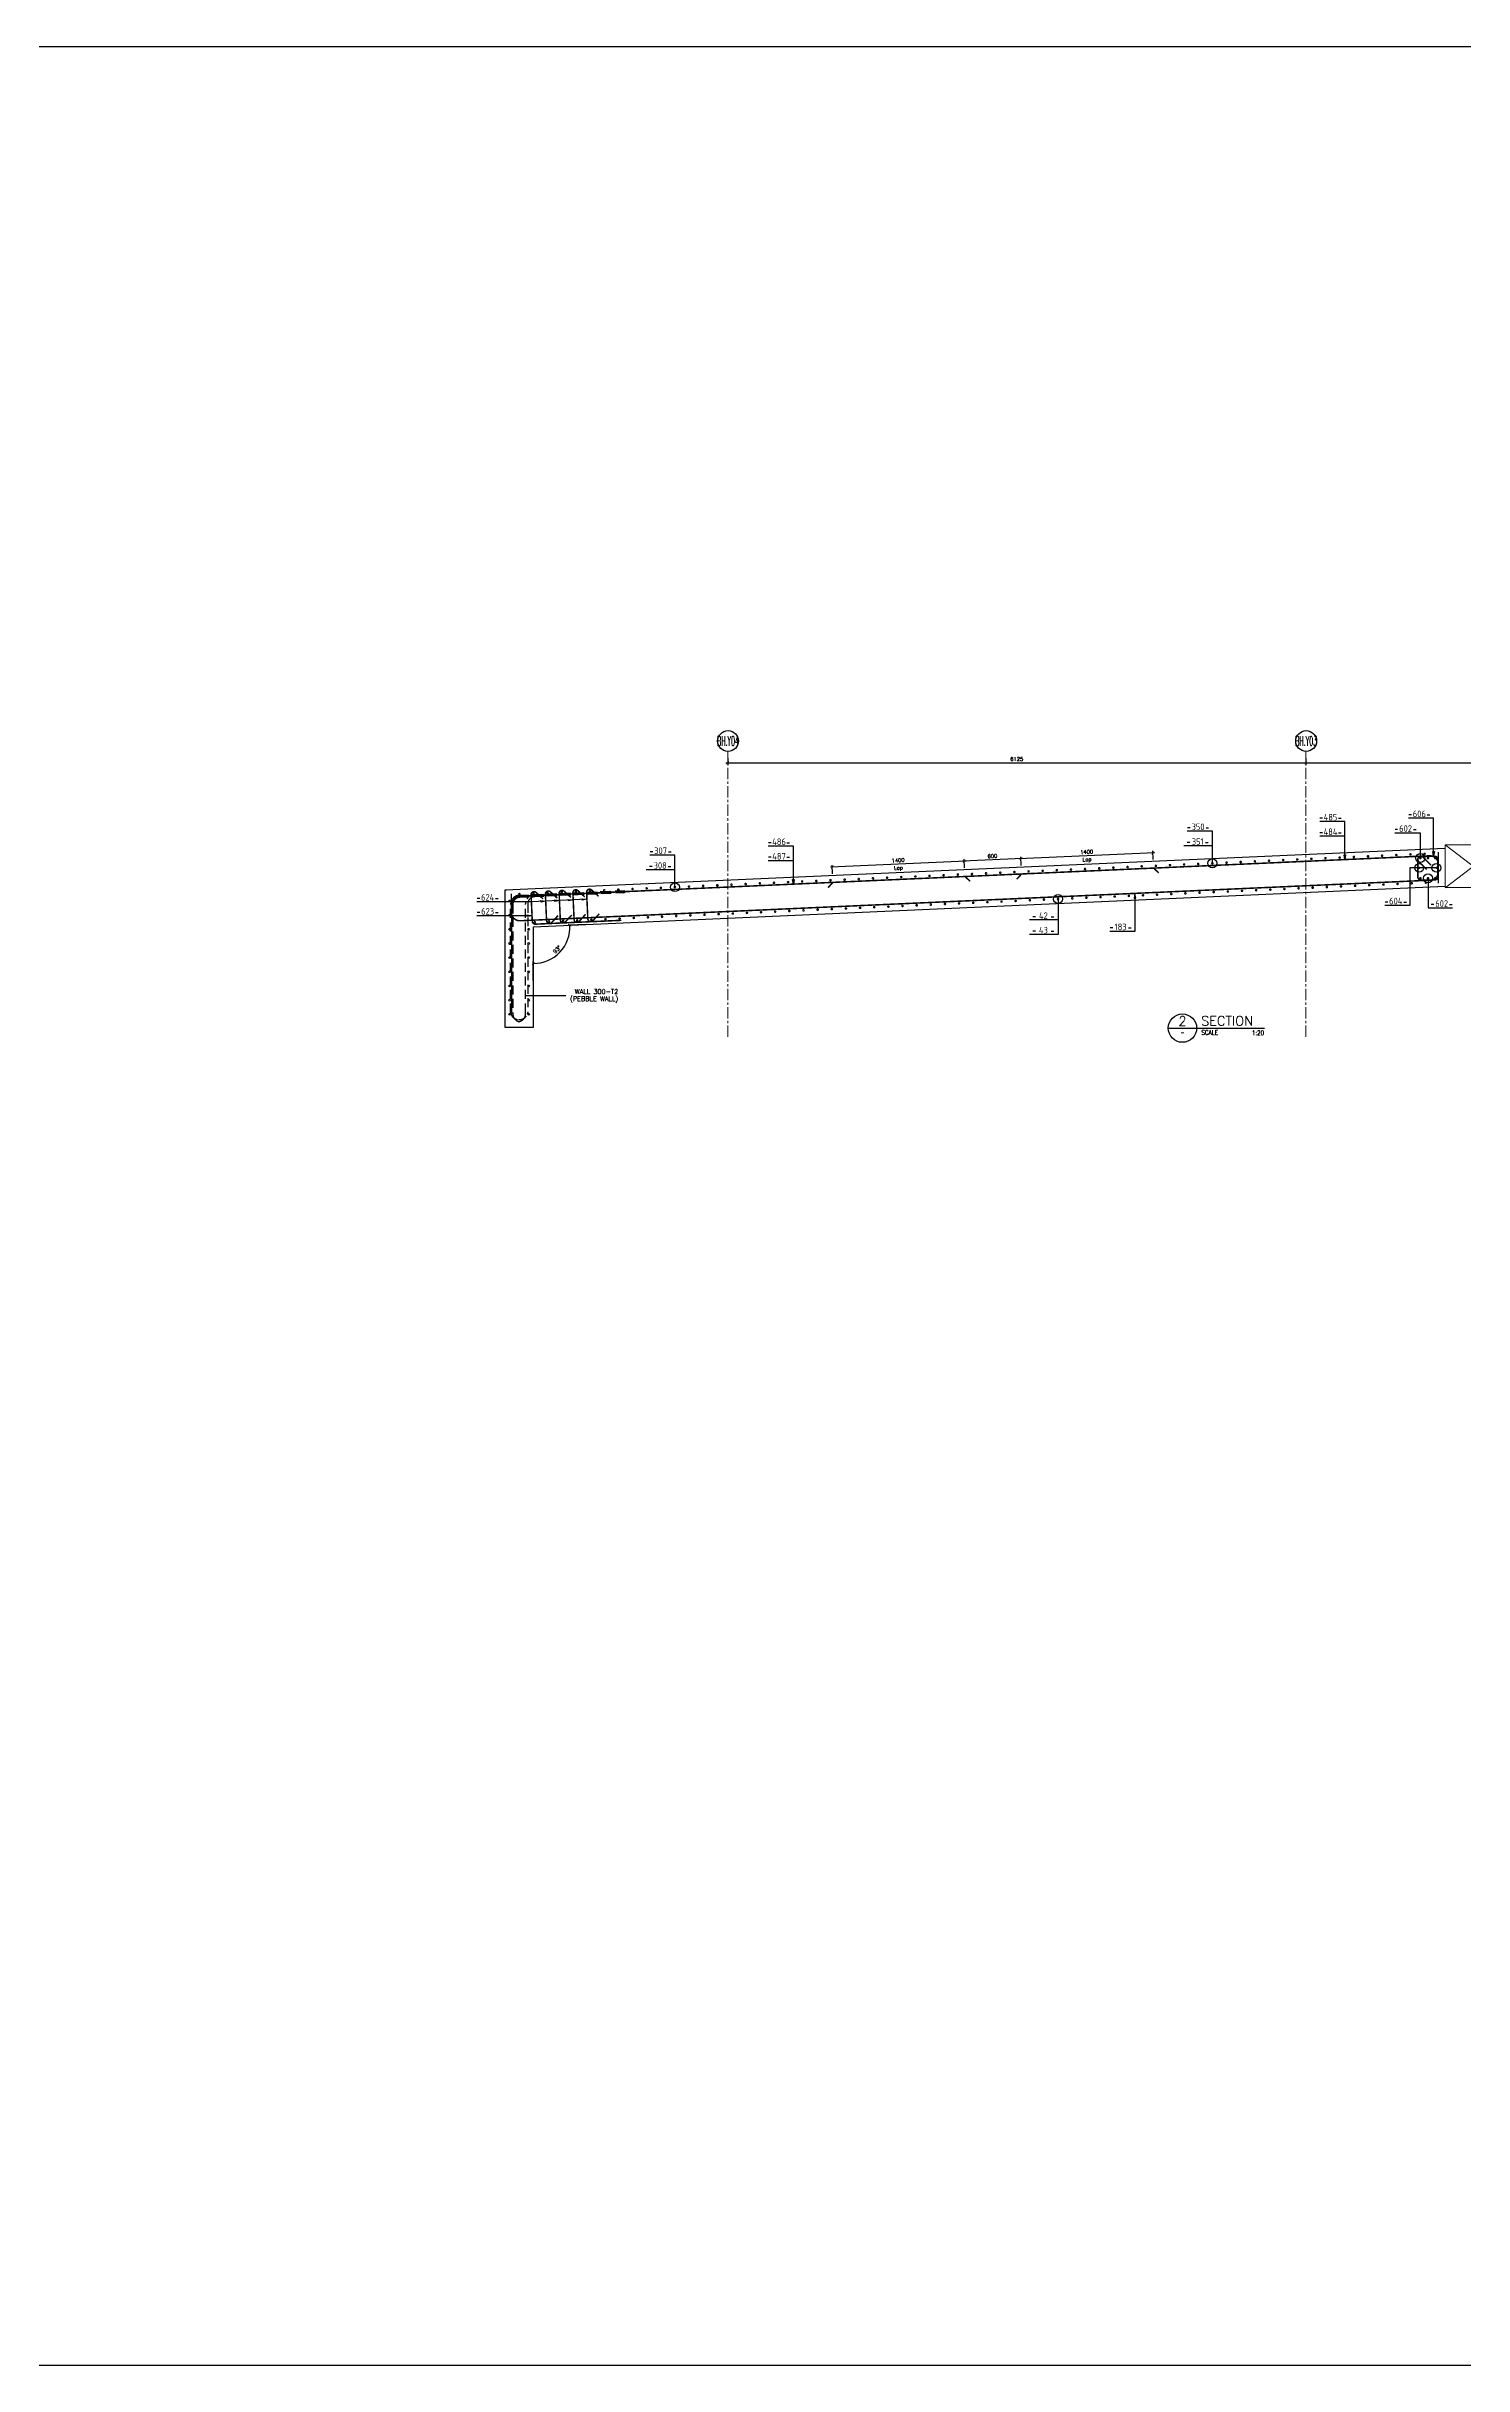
# Model space of a CAD drawing. Extents: x 660761725 to 1323371458, y 2734871439 to 5470067957.
# Drawn here: x 661336405 to 661351420, y 2734871439 to 2734896001 of the extents above; entities that cross this region are included whole.
import ezdxf
from ezdxf.enums import TextEntityAlignment as Align

# ---------------------------------------------------------------- set-up
doc = ezdxf.new("R2010")
doc.units = 0
doc.linetypes.add('AXES', pattern=[1.95, 1.2, -0.25, 0.25, -0.25])
doc.linetypes.add('Hidden', pattern=[714.375, 476.25, -238.125])
for name, color, linetype in [('_MECh-DIM', 7, 'Continuous'), ('S-ASSOCIATETEXT', 7, 'Continuous'), ('S-AXIS', 20, 'AXES'), ('S-RBAR-T10', 11, 'Continuous'), ('S-RBAR-T12', 151, 'Continuous'), ('S-RBAR-T20', 10, 'Continuous'), ('S-RDIMO', 8, 'Continuous'), ('S-TXT', 3, 'Continuous'), ('S-TXT-B', 7, 'Continuous')]:
    doc.layers.add(name, color=color, linetype=linetype)
doc.layers.add('A-DETL', color=5, linetype='Continuous', lineweight=9, true_color=0x0000ff)
for name, color, linetype, lineweight in [('A-GENM', 7, 'Continuous', 9), ('A-ROOF', 7, 'Continuous', 15), ('A-WALL', 7, 'Continuous', 15), ('S-ARROW', 8, 'Continuous', 13), ('S-GRID', 7, 'Continuous', 9)]:
    doc.layers.add(name, color=color, linetype=linetype, lineweight=lineweight)
doc.styles.add('ARMACAD', font='isocp.shx')
doc.styles.add('ROMANS', font='romans.shx')
doc.styles.add('ROMANT', font='romant')
doc.dimstyles.new('S-DIMI-20', dxfattribs={"dimscale": 20, "dimtxt": 2, "dimasz": 1.5, "dimexe": 1, "dimexo": 1, "dimgap": 1, "dimtad": 1, "dimdec": 0, "dimzin": 12, "dimdsep": 46, "dimtxsty": 'ROMANS', "dimblk": 'ARCHTICK', "dimcen": 0.09, "dimdle": 1, "dimclrd": 8, "dimclre": 8, "dimclrt": 4, "dimadec": 0, "dimazin": 3, "dimtfac": 1, "dimtdec": 0, "dimtix": 1, "dimtmove": 1, "dimatfit": 3, "dimtolj": 1, "dimtzin": 0, "dimarcsym": 0})

# ---------------------------------------------------------------- blocks, each defined once
blk = doc.blocks.new('_ARCHTICK')
at = {"color": 0, "linetype": 'ByBlock', "const_width": 0.15}
blk.add_lwpolyline([(-0.5, -0.5), (0.5, 0.5)], dxfattribs=at)
blk = doc.blocks.new('*D1121')
at = {"layer": '_MECh-DIM', "color": 8, "lineweight": -2, "transparency": 16777216}
for p, q in [((661813769.229437, 2734765055.01807), (661819934.229437, 2734765055.01807)), ((661813789.229437, 2734765105.728748), (661813789.229437, 2734765035.01807)), ((661819914.229437, 2734765105.728748), (661819914.229437, 2734765035.01807))]:
    blk.add_line(p, q, dxfattribs=at)
at = {"layer": '_MECh-DIM', "color": 8, "lineweight": -2, "transparency": 16777216, "xscale": 30, "yscale": 30, "zscale": 30, "rotation": 180}
blk.add_blockref('_ARCHTICK', (661813789.229437, 2734765055.01807), dxfattribs=at)
at = {"layer": '_MECh-DIM', "color": 8, "lineweight": -2, "transparency": 16777216, "xscale": 30, "yscale": 30, "zscale": 30}
blk.add_blockref('_ARCHTICK', (661819914.229437, 2734765055.01807), dxfattribs=at)
at = {"layer": '_MECh-DIM', "color": 4, "transparency": 16777216, "insert": (661816851.729437, 2734765095.01807), "char_height": 40, "width": 19.95440968, "attachment_point": 5, "style": 'ROMANS'}
blk.add_mtext('\\A1;6125', dxfattribs=at)
blk = doc.blocks.new('*D1122')
at = {"layer": '_MECh-DIM', "color": 8, "lineweight": -2, "transparency": 16777216}
for p, q in [((661819894.229437, 2734765055.01807), (661826584.229437, 2734765055.01807)), ((661819914.229437, 2734765105.728748), (661819914.229437, 2734765035.01807)), ((661826564.229437, 2734765105.728748), (661826564.229437, 2734765035.01807))]:
    blk.add_line(p, q, dxfattribs=at)
at = {"layer": '_MECh-DIM', "color": 8, "lineweight": -2, "transparency": 16777216, "xscale": 30, "yscale": 30, "zscale": 30, "rotation": 180}
blk.add_blockref('_ARCHTICK', (661819914.229437, 2734765055.01807), dxfattribs=at)
at = {"layer": '_MECh-DIM', "color": 8, "lineweight": -2, "transparency": 16777216, "xscale": 30, "yscale": 30, "zscale": 30}
blk.add_blockref('_ARCHTICK', (661826564.229437, 2734765055.01807), dxfattribs=at)
at = {"layer": '_MECh-DIM', "color": 4, "transparency": 16777216, "insert": (661823239.229437, 2734765095.01807), "char_height": 40, "width": 19.95440968, "attachment_point": 5, "style": 'ROMANS'}
blk.add_mtext('\\A1;6650', dxfattribs=at)
blk = doc.blocks.new('*D1125')
at = {"layer": '_MECh-DIM', "color": 8, "lineweight": -2, "transparency": 16777216}
for p, q in [((661812297, 2734763344), (661812098, 2734763335)), ((661811730, 2734762751), (661811730, 2734762951))]:
    blk.add_line(p, q, dxfattribs=at)
blk.add_arc((661811730, 2734763318), 388, 270, 2.5485, dxfattribs=at)
at = {"layer": '_MECh-DIM', "color": 8, "lineweight": -2, "transparency": 16777216, "xscale": 30, "yscale": 30, "zscale": 30}
for p, rotation in [((661812117, 2734763336), 92.5485021352839), ((661811730, 2734762931), 179.9999999914149)]:
    blk.add_blockref('_ARCHTICK', p, dxfattribs=dict(at, rotation=rotation))
at = {"layer": '_MECh-DIM', "color": 4, "transparency": 16777216, "insert": (661811981, 2734763078), "char_height": 40, "width": 13.43, "attachment_point": 5, "rotation": 46.2743, "style": 'ROMANS'}
blk.add_mtext('\\A1;93°', dxfattribs=at)
blk = doc.blocks.new('*U1142')
at = {"layer": 'S-AXIS', "color": 3, "linetype": 'Continuous'}
blk.add_circle((0, 5.5), 5.5, dxfattribs=at)
at = {"layer": 'S-AXIS', "color": 3, "linetype": 'Continuous', "ltscale": 0.5, "style": 'ROMANT', "width": 0.4, "flags": 8}
blk.add_attdef('A', text='', height=5, dxfattribs=at).set_placement((0, 5.5), align=Align.MIDDLE_CENTER)
blk = doc.blocks.new('SECTION TITLE2')
at = {"layer": 'S-TXT', "color": 2}
blk.add_line((-7.5, 0), (7.5, 0), dxfattribs=at)
at = {"layer": 'S-TXT'}
blk.add_circle((0, 0), 7.5, dxfattribs=at)
at = {"layer": 'S-TXT-B', "color": 3}
blk.add_line((7.5, 0), (43.5, 0), dxfattribs=at)
at = {"layer": 'S-TXT', "style": 'ROMANS', "width": 0.75}
blk.add_text('SCALE', height=2.5, dxfattribs=at).set_placement((10, -3.5))
at = {"layer": 'S-TXT', "color": 7, "style": 'ROMANT', "flags": 8}
blk.add_attdef('01', text='', height=5, dxfattribs=at).set_placement((0, 3.8), align=Align.MIDDLE)
blk.add_attdef('SECTION', text='', height=5, dxfattribs=at).set_placement((9.9, -0.2), align=Align.BOTTOM_LEFT)
at = {"layer": 'S-TXT', "style": 'ROMANS', "width": 0.7, "flags": 8}
blk.add_attdef('-', text='', height=2.25, dxfattribs=at).set_placement((0, -2.3), align=Align.MIDDLE)
at = {"layer": 'S-TXT', "style": 'ROMANS', "width": 0.75, "flags": 8}
blk.add_attdef('1:250', text='', height=2.5, dxfattribs=at).set_placement((43.3, -4.5), align=Align.BOTTOM_RIGHT)
blk = doc.blocks.new('*D1051')
at = {"layer": '_MECh-DIM', "color": 8, "lineweight": -2, "transparency": 16777216}
for p, q in [((661348147, 2734887462), (661346709, 2734887398)), ((661346732, 2734887327), (661346728, 2734887419)), ((661348131, 2734887389), (661348126, 2734887481))]:
    blk.add_line(p, q, dxfattribs=at)
at = {"layer": '_MECh-DIM', "color": 8, "lineweight": -2, "transparency": 16777216, "xscale": 30, "yscale": 30, "zscale": 30}
for p, rotation in [((661346729, 2734887399), 182.5484824580819), ((661348127, 2734887461), 2.548482458081871)]:
    blk.add_blockref('_ARCHTICK', p, dxfattribs=dict(at, rotation=rotation))
at = {"layer": '_MECh-DIM', "color": 4, "transparency": 16777216, "char_height": 40, "attachment_point": 5, "rotation": 2.5485, "style": 'ROMANS'}
for s, insert in [('\\A1;1400', (661347426, 2734887470)), ('\\A1;Lap', (661347430, 2734887384))]:
    blk.add_mtext(s, dxfattribs=dict(at, insert=insert))
blk = doc.blocks.new('*D1052')
at = {"layer": '_MECh-DIM', "color": 8, "lineweight": -2, "transparency": 16777216}
for p, q in [((661346149, 2734887373), (661344711, 2734887309)), ((661344734, 2734887238), (661344730, 2734887330)), ((661346132, 2734887301), (661346128, 2734887392))]:
    blk.add_line(p, q, dxfattribs=at)
at = {"layer": '_MECh-DIM', "color": 8, "lineweight": -2, "transparency": 16777216, "xscale": 30, "yscale": 30, "zscale": 30}
for p, rotation in [((661346129, 2734887372), 2.548482458081871), ((661344731, 2734887310), 182.5484824580819)]:
    blk.add_blockref('_ARCHTICK', p, dxfattribs=dict(at, rotation=rotation))
at = {"layer": '_MECh-DIM', "color": 4, "transparency": 16777216, "char_height": 40, "attachment_point": 5, "rotation": 2.5485, "style": 'ROMANS'}
for s, insert in [('\\A1;1400', (661345428, 2734887381)), ('\\A1;Lap', (661345432, 2734887295))]:
    blk.add_mtext(s, dxfattribs=dict(at, insert=insert))
blk = doc.blocks.new('*D1053')
at = {"layer": '_MECh-DIM', "color": 8, "lineweight": -2, "transparency": 16777216}
for p, q in [((661346749, 2734887400), (661346109, 2734887371)), ((661346132, 2734887301), (661346128, 2734887392)), ((661346732, 2734887327), (661346728, 2734887419))]:
    blk.add_line(p, q, dxfattribs=at)
at = {"layer": '_MECh-DIM', "color": 8, "lineweight": -2, "transparency": 16777216, "xscale": 30, "yscale": 30, "zscale": 30}
for p, rotation in [((661346129, 2734887372), 182.5484824580819), ((661346729, 2734887399), 2.548482458081871)]:
    blk.add_blockref('_ARCHTICK', p, dxfattribs=dict(at, rotation=rotation))
at = {"layer": '_MECh-DIM', "color": 4, "transparency": 16777216, "insert": (661346427, 2734887426), "char_height": 40, "attachment_point": 5, "rotation": 2.5485, "style": 'ROMANS'}
blk.add_mtext('\\A1;600', dxfattribs=at)
blk = doc.blocks.new('cadf_11')
for p, q in [((-4.2, 1.2), (-5.6, 1.2)), ((4.2, 1.2), (5.6, 1.2))]:
    blk.add_line(p, q)
at = {"style": 'ARMACAD'}
for tag, p in [('$COM3', (-6.5, -2.8)), ('$COM4', (19.4, -2.8))]:
    blk.add_attdef(tag, text='', height=3.5, dxfattribs=at).set_placement(p, align=Align.BOTTOM_RIGHT)
blk.add_attdef('$REP', text='', height=3.5, dxfattribs=at).set_placement((0, 0), align=Align.CENTER)
blk = doc.blocks.new('CADF_02')
at = {"color": 0}
blk.add_lwpolyline([(0, 0), (2.5, -0.4), (2.5, 0.4)], close=True, dxfattribs=at)
blk = doc.blocks.new('The true battle is not fought in light… but in the unseen depths.')
at = {"layer": 'A-WALL', "lineweight": 5}
blk.add_hatch(color=8, dxfattribs=at).paths.add_polyline_path([(661811426.6, 2734763705.6), (661811432.7, 2734763705.7), (661811446.2, 2734763707.9), (661811446.2, 2734763707.9), (661811438.7, 2734763707.6), (661811426.8, 2734763705.7)])
at = {"layer": 'A-DETL', "color": 8, "linetype": 'Hidden'}
blk.add_line((661811730.7, 2734763318.5), (661811743.7, 2734763320.7), dxfattribs=at)
at = {"layer": 'A-GENM', "color": 8}
for p, q in [((661821388.8, 2734764185.9), (661821388.8, 2734763735.9)), ((661821988.8, 2734764185.9), (661821388.8, 2734764185.9)), ((661821988.8, 2734763731.1), (661821388.8, 2734764185.9)), ((661821988.8, 2734764185.9), (661821388.8, 2734763731.1)), ((661821388.8, 2734763735.9), (661821988.8, 2734763735.9))]:
    blk.add_line(p, q, dxfattribs=at)
at = {"layer": 'A-ROOF', "color": 8, "lineweight": 25}
for p, q in [((661821388.8, 2734764148.8), (661811432.7, 2734763705.7)), ((661811730.3, 2734763318.4), (661821388.8, 2734763748.3))]:
    blk.add_line(p, q, dxfattribs=at)
at = {"layer": 'A-ROOF', "color": 8}
blk.add_line((661811446.2, 2734763707.9), (661811432.7, 2734763705.7), dxfattribs=at)
at = {"layer": 'A-WALL', "color": 8}
blk.add_line((661811426.6, 2734763705.6), (661811440.1, 2734763707.9), dxfattribs=at)
at = {"layer": 'A-WALL', "color": 8, "lineweight": 25}
for p, q in [((661811432.7, 2734763705.7), (661811426.6, 2734763705.6)), ((661811426.6, 2734763705.6), (661811426.6, 2734762254.7)), ((661811730.3, 2734762254.7), (661811730.3, 2734763318.4)), ((661811426.6, 2734762254.7), (661811730.3, 2734762254.7))]:
    blk.add_line(p, q, dxfattribs=at)
at = {"layer": 'S-GRID', "color": 8, "linetype": 'AXES', "lineweight": 13, "ltscale": 100}
for p, q in [((661813789.2, 2734762152.8), (661813789.2, 2734765176.4)), ((661819914.2, 2734762152.8), (661819914.2, 2734765176.4))]:
    blk.add_line(p, q, dxfattribs=at)
ref = blk.add_blockref('*U1142', (661813792.9, 2734765176.4), dxfattribs=dict(at, xscale=20, yscale=20, zscale=20))
ref.add_attrib('A', 'BH.Y04', dxfattribs={"layer": 'S-AXIS', "color": 3, "linetype": 'Continuous', "ltscale": 0.5, "height": 100, "style": 'ROMANT', "width": 0.4}).set_placement((661813792.9, 2734765286.4), align=Align.MIDDLE_CENTER)
ref = blk.add_blockref('*U1142', (661819917.9, 2734765176.4), dxfattribs=dict(at, xscale=20, yscale=20, zscale=20))
ref.add_attrib('A', 'BH.Y03', dxfattribs={"layer": 'S-AXIS', "color": 3, "linetype": 'Continuous', "ltscale": 0.5, "height": 100, "style": 'ROMANT', "width": 0.4}).set_placement((661819917.9, 2734765286.4), align=Align.MIDDLE_CENTER)
at = {"layer": 'S-TXT'}
ref = blk.add_blockref('SECTION TITLE2', (661818607.5, 2734762245.8), dxfattribs=dict(at, xscale=20, yscale=20, zscale=20))
ref.add_attrib('1:250', '1:20', dxfattribs={"height": 50, "style": 'ROMANS', "width": 0.75}).set_placement((661819473, 2734762155.8), align=Align.BOTTOM_RIGHT)
ref.add_attrib('-', '-', dxfattribs={"height": 45, "style": 'ROMANS', "width": 0.7}).set_placement((661818607.5, 2734762200.5), align=Align.MIDDLE)
ref.add_attrib('SECTION', 'SECTION', dxfattribs={"color": 7, "height": 100, "style": 'ROMANT'}).set_placement((661818805.7, 2734762242.5), align=Align.BOTTOM_LEFT)
ref.add_attrib('01', '2', dxfattribs={"color": 7, "height": 100, "style": 'ROMANT'}).set_placement((661818607.5, 2734762320.8), align=Align.MIDDLE)
at = {"layer": 'S-TXT', "char_height": 50, "attachment_point": 3, "style": 'ROMANS'}
for s, insert in [('(PEBBLE WALL)', (661812629.2, 2734762582)), ('WALL 300-T2', (661812628.5, 2734762657.9))]:
    blk.add_mtext(s, dxfattribs=dict(at, insert=insert))
at = {"layer": '_MECh-DIM', "color": 8}
for base, p1, p2, picture, middle in [((661819914.2, 2734765055), (661813789.2, 2734765125.7), (661819914.2, 2734765125.7), '*D1121', (661816851.7, 2734765095)), ((661826564.2, 2734765055), (661819914.2, 2734765125.7), (661826564.2, 2734765125.7), '*D1122', (661823239.2, 2734765095))]:
    dim = blk.add_linear_dim(base=base, p1=p1, p2=p2, dimstyle='S-DIMI-20', dxfattribs=at)
    dim.commit()
    dim.dimension.update_dxf_attribs({"geometry": picture, "text_midpoint": middle})
dim = blk.add_angular_dim_3p(base=(661812071.5, 2734763134.7), center=(661811730.3, 2734763318.4), p1=(661811730.3, 2734762730.8), p2=(661812317.3, 2734763344.6), dimstyle='S-DIMI-20', dxfattribs=at)
dim.commit()
dim.dimension.update_dxf_attribs({"geometry": '*D1125', "text_midpoint": (661811981.5, 2734763078.2)})
at = {"layer": 'S-ARROW'}
blk.add_leader([(661811648.3, 2734762589.8), (661812074.4, 2734762589.8)], dimstyle='S-DIMI-20', override={"dimgap": 1, "dimtad": 0}, dxfattribs=at)

msp = doc.modelspace()

# ---------------------------------------------------------------- linework, layer by layer
msp.add_lwpolyline([(661306114.56502104, 2734896001), (661439313.56502104, 2734896001), (661439313.56502104, 2734871439), (661306114.56502104, 2734871439)], close=True)
at = {"layer": 'S-RBAR-T10', "const_width": 16}
for points in [[(661341665.665856, 2734886973.92642403), (661341591.8809582, 2734887041.42300797, 0.6681786379), (661341539.98767865, 2734887017.1712718), (661341552.57129741, 2734886734.45117617, 0.4142135624), (661341584.91905415, 2734886704.86025381), (661342497.50395417, 2734886745.47859287)], [(661341817.12845707, 2734886980.65996313), (661341743.34356034, 2734887048.15654802, 0.6681786379), (661341691.45027971, 2734887023.90481186), (661341704.02147722, 2734886741.46379805, 0.6681786379), (661341757.86413443, 2734886721.91827393), (661341825.36071873, 2734886795.70317078)], [(661341962.8117609, 2734886987.14419699), (661341889.02686357, 2734887054.64078093, 0.6681786379), (661341837.13358307, 2734887030.38904619), (661341849.70478022, 2734886747.94803095, 0.6681786379), (661341903.54743719, 2734886728.40250778), (661341971.0440222, 2734886802.18740511)], [(661342108.49506426, 2734886993.62842989), (661342034.71016693, 2734887061.12501383, 0.6681786379), (661341982.81688643, 2734887036.87328005), (661341995.38808358, 2734886754.4322648, 0.6681786379), (661342049.23074162, 2734886734.88674116), (661342116.72732544, 2734886808.67163801)], [(661342254.17836773, 2734887000.11266422), (661342180.39347076, 2734887067.60924911, 0.6681786379), (661342128.50019026, 2734887043.35751295), (661342141.07138729, 2734886760.91649914, 0.6681786379), (661342194.91404438, 2734886741.37097502), (661342262.41062939, 2734886815.15587187)]]:
    msp.add_lwpolyline(points, format="xyb", dxfattribs=at)
at = {"layer": 'S-RBAR-T12', "linetype": 'Continuous', "const_width": 16}
msp.add_lwpolyline([(661351028.56752264, 2734887284.21680021), (661350943.71470892, 2734887369.06961298, -0.6681786379), (661350966.34212589, 2734887423.69703102), (661351114.34212589, 2734887423.69703102, -0.4142135624), (661351146.34212589, 2734887391.69703102), (661351146.34212589, 2734887204.73376322, -0.4142135624), (661351114.34212589, 2734887172.73376322), (661350966.34212589, 2734887172.73376322, -0.4142135624), (661350934.34212589, 2734887204.73376322), (661350934.34212589, 2734887391.69703102, -0.6681786379), (661350988.96954298, 2734887414.32444811), (661351073.8223567, 2734887329.47163391)], format="xyb", dxfattribs=at)
at = {"layer": 'S-RBAR-T12', "const_width": 16}
for points in [[(661350952.59276187, 2734887301.53039789, -1), (661350945.59276187, 2734887301.53039789, -1)], [(661351128.09149003, 2734887301.53039789, 1), (661351135.09149003, 2734887301.53039789, 1)]]:
    msp.add_lwpolyline(points, format="xyb", close=True, dxfattribs=at)
at = {"layer": 'S-RBAR-T20', "const_width": 16}
for points in [[(661341330.95706105, 2734887028.64085579), (661341330.95706105, 2734886830.72893476, 0.4273021992), (661341424.69780076, 2734886741.06770277), (661351065.87434769, 2734887170.18767881, 0.4012449444), (661351151.63360608, 2734887259.84891081), (661351151.63360596, 2734887468.65350485)], [(661341333.82366848, 2734885757.09015608), (661341333.82366776, 2734886912.87678194, -0.40124495), (661341416.71632326, 2734886999.54098082), (661351057.89286447, 2734887428.66095591, -0.4273022073), (661351151.63360608, 2734887338.99972391), (661351151.63360608, 2734887138.18490791)]]:
    msp.add_lwpolyline(points, format="xyb", dxfattribs=at)
for points in [[(661348002.91893208, 2734887315.94825983, -1), (661348014.62246919, 2734887316.99215603, -1)], [(661348152.77057302, 2734887322.61802006, -1), (661348164.47411013, 2734887323.66191578, -1)], [(661348302.62221408, 2734887329.28777981, -1), (661348314.32575119, 2734887330.33167601, -1)], [(661348452.47385502, 2734887335.95754004, -1), (661348464.17739213, 2734887337.00143623, -1)], [(661348602.32549596, 2734887342.62729979, -1), (661348614.02903306, 2734887343.67119598, -1)], [(661348752.17713702, 2734887349.29706001, -1), (661348763.88067412, 2734887350.34095478, -1)], [(661348902.02877796, 2734887355.96681881, -1), (661348913.73231506, 2734887357.01071501, -1)], [(661349051.8804189, 2734887362.63657999, -1), (661349063.583956, 2734887363.68047523, -1)], [(661349201.73205984, 2734887369.30633879, -1), (661349213.43559694, 2734887370.35023499, -1)], [(661349351.5837009, 2734887375.97609901, -1), (661349363.287238, 2734887377.01999521, -1)], [(661349501.43534184, 2734887382.64585876, -1), (661349513.13887894, 2734887383.68975496, -1)], [(661349651.28698277, 2734887389.31561899, -1), (661349662.99051988, 2734887390.35951519, -1)], [(661349801.13862383, 2734887395.98537922, -1), (661349812.84216094, 2734887397.02927399, -1)], [(661349950.99026477, 2734887402.65513802, -1), (661349962.69380188, 2734887403.69903421, -1)], [(661350100.84190571, 2734887409.3248992, -1), (661350112.54544282, 2734887410.36879396, -1)], [(661350250.69354677, 2734887415.99465799, -1), (661350262.39708388, 2734887417.03855419, -1)], [(661350400.54518771, 2734887422.66441822, -1), (661350412.24872482, 2734887423.70831394, -1)], [(661350550.39682865, 2734887429.33417797, -1), (661350562.10036576, 2734887430.37807417, -1)], [(661350700.24846959, 2734887436.0039382, -1), (661350711.9520067, 2734887437.04783392, -1)], [(661350850.10011065, 2734887442.67369795, -1), (661350861.80364776, 2734887443.71759415, -1)], [(661350999.95175159, 2734887449.34345818, -1), (661351011.6552887, 2734887450.38735294, -1)], [(661342608.25985694, 2734887075.836905, -1), (661342619.96339405, 2734887076.88079977, -1)], [(661342758.11149788, 2734887082.5066638, -1), (661342769.81503499, 2734887083.55056, -1)], [(661342907.96313894, 2734887089.17642403, -1), (661342919.66667604, 2734887090.22032022, -1)], [(661343057.81477988, 2734887095.84618378, -1), (661343069.51831698, 2734887096.89007998, -1)], [(661343207.66642082, 2734887102.515944, -1), (661343219.36995792, 2734887103.5598402, -1)], [(661343357.51806188, 2734887109.18570423, -1), (661343369.22159898, 2734887110.229599, -1)], [(661343507.36970282, 2734887115.85546398, -1), (661343519.07323992, 2734887116.89936018, -1)], [(661343657.22134376, 2734887122.52522421, -1), (661343668.92488086, 2734887123.56911898, -1)], [(661343807.07298481, 2734887129.19498301, -1), (661343818.77652192, 2734887130.2388792, -1)], [(661343956.92462575, 2734887135.86474323, -1), (661343968.62816286, 2734887136.90863895, -1)], [(661344106.77626669, 2734887142.53450298, -1), (661344118.4798038, 2734887143.57839918, -1)], [(661344256.62790763, 2734887149.20426321, -1), (661344268.33144474, 2734887150.24815893, -1)], [(661344406.47954869, 2734887155.87402296, -1), (661344418.1830858, 2734887156.91791916, -1)], [(661344556.33118963, 2734887162.54378319, -1), (661344568.03472674, 2734887163.58767796, -1)], [(661344706.18283057, 2734887169.21354294, -1), (661344717.88636768, 2734887170.25743914, -1)], [(661344856.03447163, 2734887175.88330317, -1), (661344867.73800874, 2734887176.92719793, -1)], [(661345005.88611257, 2734887182.55306196, -1), (661345017.58964968, 2734887183.59695816, -1)], [(661345155.73775351, 2734887189.22282314, -1), (661345167.44129062, 2734887190.26671791, -1)], [(661345305.58939457, 2734887195.89258194, -1), (661345317.29293168, 2734887196.93647814, -1)], [(661345455.44103551, 2734887202.56234217, -1), (661345467.14457262, 2734887203.60623789, -1)], [(661345605.29267645, 2734887209.23210192, -1), (661345616.99621356, 2734887210.27599812, -1)], [(661345755.14431739, 2734887215.90186214, -1), (661345766.8478545, 2734887216.94575787, -1)], [(661345904.99595845, 2734887222.57162189, -1), (661345916.69949555, 2734887223.61551809, -1)], [(661346054.84759939, 2734887229.24138212, -1), (661346066.55113649, 2734887230.28527689, -1)], [(661346204.69924033, 2734887235.91114187, -1), (661346216.40277743, 2734887236.95503807, -1)], [(661346354.55088139, 2734887242.5809021, -1), (661346366.25441849, 2734887243.62479687, -1)], [(661346504.40252233, 2734887249.2506609, -1), (661346516.10605943, 2734887250.29455709, -1)], [(661346654.25416327, 2734887255.92042112, -1), (661346665.95770037, 2734887256.96431684, -1)], [(661346804.10580432, 2734887262.59018087, -1), (661346815.80934143, 2734887263.63407707, -1)], [(661346953.95744526, 2734887269.2599411, -1), (661346965.66098237, 2734887270.30383682, -1)], [(661347103.8090862, 2734887275.92970085, -1), (661347115.51262331, 2734887276.97359705, -1)], [(661347253.66072714, 2734887282.59946108, -1), (661347265.36426425, 2734887283.64335585, -1)], [(661347403.5123682, 2734887289.26922083, -1), (661347415.21590531, 2734887290.31311703, -1)], [(661347553.36400914, 2734887295.93898106, -1), (661347565.06754625, 2734887296.98287582, -1)], [(661347703.21565008, 2734887302.60873985, -1), (661347714.91918719, 2734887303.65263605, -1)], [(661347853.06729114, 2734887309.27850103, -1), (661347864.77082825, 2734887310.3223958, -1)], [(661349365.14777982, 2734887071.22772121, 1), (661349376.89777982, 2734887071.22772121, 1)], [(661349514.99942076, 2734887077.89748096, 1), (661349526.74942076, 2734887077.89748096, 1)], [(661349664.8510617, 2734887084.56724119, 1), (661349676.6010617, 2734887084.56724119, 1)], [(661349814.70270276, 2734887091.23700094, 1), (661349826.45270276, 2734887091.23700094, 1)], [(661349964.5543437, 2734887097.90676117, 1), (661349976.3043437, 2734887097.90676117, 1)], [(661350114.40598464, 2734887104.57652092, 1), (661350126.15598464, 2734887104.57652092, 1)], [(661350264.2576257, 2734887111.24628115, 1), (661350276.0076257, 2734887111.24628115, 1)], [(661350414.10926664, 2734887117.91603994, 1), (661350425.85926664, 2734887117.91603994, 1)], [(661350563.96090758, 2734887124.58580017, 1), (661350575.71090758, 2734887124.58580017, 1)], [(661350713.81254852, 2734887131.25555992, 1), (661350725.56254852, 2734887131.25555992, 1)], [(661350863.66418958, 2734887137.92532015, 1), (661350875.41418958, 2734887137.92532015, 1)], [(661351013.51583052, 2734887144.5950799, 1), (661351025.26583052, 2734887144.5950799, 1)], [(661341409.44672918, 2734887022.47882605, -1), (661341421.15026629, 2734887023.52272081, -1)], [(661341559.29837012, 2734887029.14858484, -1), (661341571.00190723, 2734887030.19248104, -1)], [(661341709.15001106, 2734887035.81834507, -1), (661341720.85354817, 2734887036.86224079, -1)], [(661341859.00165212, 2734887042.48810482, -1), (661341870.70518923, 2734887043.53200102, -1)], [(661342008.85329306, 2734887049.15786505, -1), (661342020.55683017, 2734887050.20176077, -1)], [(661342158.704934, 2734887055.8276248, -1), (661342170.40847111, 2734887056.871521, -1)], [(661342308.55657506, 2734887062.49738503, -1), (661342320.26011217, 2734887063.54127979, -1)], [(661342458.408216, 2734887069.16714478, -1), (661342470.11175311, 2734887070.21104002, -1)], [(661343820.63706374, 2734886824.44660616, 1), (661343832.38706374, 2734886824.44660616, 1)], [(661343970.48870468, 2734886831.11636496, 1), (661343982.23870468, 2734886831.11636496, 1)], [(661344120.34034562, 2734886837.78612614, 1), (661344132.09034562, 2734886837.78612614, 1)], [(661344270.19198656, 2734886844.45588493, 1), (661344281.94198656, 2734886844.45588493, 1)], [(661344420.04362762, 2734886851.12564516, 1), (661344431.79362762, 2734886851.12564516, 1)], [(661344569.89526856, 2734886857.79540491, 1), (661344581.64526856, 2734886857.79540491, 1)], [(661344719.7469095, 2734886864.46516514, 1), (661344731.4969095, 2734886864.46516514, 1)], [(661344869.59855056, 2734886871.13492489, 1), (661344881.34855056, 2734886871.13492489, 1)], [(661345019.4501915, 2734886877.80468512, 1), (661345031.2001915, 2734886877.80468512, 1)], [(661345169.30183244, 2734886884.47444487, 1), (661345181.05183244, 2734886884.47444487, 1)], [(661345319.1534735, 2734886891.14420509, 1), (661345330.9034735, 2734886891.14420509, 1)], [(661345469.00511444, 2734886897.81396389, 1), (661345480.75511444, 2734886897.81396389, 1)], [(661345618.85675538, 2734886904.48372412, 1), (661345630.60675538, 2734886904.48372412, 1)], [(661345768.70839632, 2734886911.15348387, 1), (661345780.45839632, 2734886911.15348387, 1)], [(661345918.56003737, 2734886917.82324409, 1), (661345930.31003737, 2734886917.82324409, 1)], [(661346068.41167831, 2734886924.49300385, 1), (661346080.16167831, 2734886924.49300385, 1)], [(661346218.26331925, 2734886931.16276407, 1), (661346230.01331925, 2734886931.16276407, 1)], [(661346368.11496031, 2734886937.83252382, 1), (661346379.86496031, 2734886937.83252382, 1)], [(661346517.96660125, 2734886944.50228405, 1), (661346529.71660125, 2734886944.50228405, 1)], [(661346667.81824219, 2734886951.17204285, 1), (661346679.56824219, 2734886951.17204285, 1)], [(661346817.66988325, 2734886957.84180403, 1), (661346829.41988325, 2734886957.84180403, 1)], [(661346967.52152419, 2734886964.51156282, 1), (661346979.27152419, 2734886964.51156282, 1)], [(661347117.37316513, 2734886971.18132305, 1), (661347129.12316513, 2734886971.18132305, 1)], [(661347267.22480607, 2734886977.8510828, 1), (661347278.97480607, 2734886977.8510828, 1)], [(661347417.07644713, 2734886984.52084303, 1), (661347428.82644713, 2734886984.52084303, 1)], [(661347566.92808807, 2734886991.19060278, 1), (661347578.67808807, 2734886991.19060278, 1)], [(661347716.77972901, 2734886997.86036301, 1), (661347728.52972901, 2734886997.86036301, 1)], [(661347866.63137007, 2734887004.53012323, 1), (661347878.38137007, 2734887004.53012323, 1)], [(661348016.48301101, 2734887011.19988298, 1), (661348028.23301101, 2734887011.19988298, 1)], [(661348166.33465195, 2734887017.86964178, 1), (661348178.08465195, 2734887017.86964178, 1)], [(661348316.18629301, 2734887024.53940201, 1), (661348327.93629301, 2734887024.53940201, 1)], [(661348466.03793395, 2734887031.20916224, 1), (661348477.78793395, 2734887031.20916224, 1)], [(661348615.88957489, 2734887037.87892199, 1), (661348627.63957489, 2734887037.87892199, 1)], [(661348765.74121594, 2734887044.54868221, 1), (661348777.49121594, 2734887044.54868221, 1)], [(661348915.59285688, 2734887051.21844101, 1), (661348927.34285688, 2734887051.21844101, 1)], [(661349065.44449782, 2734887057.88820219, 1), (661349077.19449782, 2734887057.88820219, 1)], [(661349215.29613876, 2734887064.55796099, 1), (661349227.04613876, 2734887064.55796099, 1)], [(661341572.86244905, 2734886724.400208, 1), (661341584.61244905, 2734886724.400208, 1)], [(661341722.71408999, 2734886731.06996679, 1), (661341734.46408999, 2734886731.06996679, 1)], [(661341872.56573105, 2734886737.73972702, 1), (661341884.31573105, 2734886737.73972702, 1)], [(661342022.41737199, 2734886744.40948677, 1), (661342034.16737199, 2734886744.40948677, 1)], [(661342172.26901293, 2734886751.079247, 1), (661342184.01901293, 2734886751.079247, 1)], [(661342322.12065399, 2734886757.74900723, 1), (661342333.87065399, 2734886757.74900723, 1)], [(661342471.97229493, 2734886764.41876698, 1), (661342483.72229493, 2734886764.41876698, 1)], [(661342621.82393587, 2734886771.0885272, 1), (661342633.57393587, 2734886771.0885272, 1)], [(661342771.67557681, 2734886777.758286, 1), (661342783.42557681, 2734886777.758286, 1)], [(661342921.52721786, 2734886784.42804623, 1), (661342933.27721786, 2734886784.42804623, 1)], [(661343071.3788588, 2734886791.09780598, 1), (661343083.1288588, 2734886791.09780598, 1)], [(661343221.23049974, 2734886797.7675662, 1), (661343232.98049974, 2734886797.7675662, 1)], [(661343371.0821408, 2734886804.43732595, 1), (661343382.8321408, 2734886804.43732595, 1)], [(661343520.93378174, 2734886811.10708618, 1), (661343532.68378174, 2734886811.10708618, 1)], [(661343670.78542268, 2734886817.77684593, 1), (661343682.53542268, 2734886817.77684593, 1)]]:
    msp.add_lwpolyline(points, format="xyb", close=True, dxfattribs=at)
at = {"layer": 'S-RBAR-T20', "linetype": 'Continuous', "const_width": 16}
for points in [[(661350956.01456118, 2734887405.23994493, 1), (661350967.76456118, 2734887405.23994493, 1)], [(661351036.55189943, 2734887405.2220192, 1), (661351048.30189943, 2734887405.2220192, 1)], [(661351113.16798151, 2734887405.23994493, 1), (661351124.91798151, 2734887405.23994493, 1)], [(661350956.01456118, 2734887191.19084787, -1), (661350967.76456118, 2734887191.19084787, -1)], [(661351036.55189943, 2734887191.20877504, -1), (661351048.30189943, 2734887191.20877504, -1)], [(661351113.16798151, 2734887191.19084787, -1), (661351124.91798151, 2734887191.19084787, -1)]]:
    msp.add_lwpolyline(points, format="xyb", close=True, dxfattribs=at)
at = {"layer": 'S-RBAR-T20', "const_width": 16}
for points in [[(661344737.9021616, 2734887147.6097002), (661344687.14473009, 2734887092.12345695)], [(661346136.51737475, 2734887209.86081696), (661346192.00361764, 2734887159.10338593)], [(661346735.92393756, 2734887236.53987122), (661346685.16650605, 2734887181.05362797)], [(661348134.53935432, 2734887298.79099798), (661348190.02559721, 2734887248.033566)]]:
    msp.add_lwpolyline(points, dxfattribs=at)
at = {"layer": 'S-RDIMO'}
for p, q in [((661351102, 2734887825.842556), (661350835.60120618, 2734887825.842556)), ((661351102, 2734887423.69703102), (661351102, 2734887825.842556)), ((661348758.02890563, 2734887688.59111023), (661348491.63011181, 2734887688.59111023)), ((661348758.02890563, 2734887349.81900692), (661348758.02890563, 2734887688.59111023)), ((661350161.19833231, 2734887790.89542484), (661349894.79953849, 2734887790.89542484)), ((661350161.19833231, 2734887636.89542484), (661349894.79953849, 2734887636.89542484)), ((661350161.19833231, 2734887388.74989986), (661350161.19833231, 2734887790.89542484)), ((661343063.66654849, 2734887435.14023399), (661342797.26775467, 2734887435.14023399)), ((661343063.66654849, 2734887096.36813211), (661343063.66654849, 2734887435.14023399)), ((661344318.47072053, 2734887530.8409481), (661344052.07192671, 2734887530.8409481)), ((661344318.47072053, 2734887376.8409481), (661344052.07192671, 2734887376.8409481)), ((661344318.47072053, 2734887128.69542313), (661344318.47072053, 2734887530.8409481)), ((661348758.02890563, 2734887534.59111023), (661348454.10781348, 2734887534.59111023)), ((661348758.02890563, 2734887534.59111023), (661348454.10781348, 2734887534.59111023)), ((661343063.66654849, 2734887281.14023399), (661342759.74545634, 2734887281.14023399)), ((661343063.66654849, 2734887281.14023399), (661342759.74545634, 2734887281.14023399)), ((661347123.24816513, 2734886971.18132305), (661347123.24816513, 2734886596.20950508)), ((661347937.22546661, 2734887030.93437004), (661347937.22546661, 2734886628.78884506)), ((661347123.24816513, 2734886750.20950508), (661346819.32707298, 2734886750.20950508)), ((661347123.24816513, 2734886750.20950508), (661346819.32707298, 2734886750.20950508)), ((661347123.24816513, 2734886596.20950508), (661346819.32707298, 2734886596.20950508)), ((661347123.24816513, 2734886596.20950508), (661346819.32707298, 2734886596.20950508)), ((661347937.22546661, 2734886628.78884506), (661347670.82667279, 2734886628.78884506))]:
    msp.add_line(p, q, dxfattribs=at)
for points in [[(661350961.88956118, 2734887405.23994493), (661350961.88956118, 2734887670), (661350690, 2734887670)], [(661351131.59149003, 2734887301.53039789), (661350849, 2734887301.53039789), (661350849, 2734886903), (661350586, 2734886903)], [(661351042.42689943, 2734887191.20877504), (661351042.42689943, 2734886876), (661351302, 2734886876)], [(661342131.85760427, 2734886967.92544413), (661341543.34544468, 2734886941.73129416), (661340965, 2734886941.73129416)], [(661341549.92692041, 2734886793.86322021), (661340965, 2734886793.86322021)]]:
    msp.add_lwpolyline(points, dxfattribs=at)
at = {"layer": 'S-RDIMO', "linetype": 'Hidden', "ltscale": 0.2}
msp.add_lwpolyline([(661342371.78815234, 2734887053.81198502), (661342372.83308184, 2734887030.33522701), (661341417.99178493, 2734886987.836092, 0.4012449439), (661341346.32666647, 2734886912.91027212), (661341346.32666743, 2734885770.17324209, 0.4142135628), (661341421.32666719, 2734885671.67324209), (661341406.32666731, 2734885671.67324209, 0.4142135617), (661341481.32666707, 2734885770.17324305), (661341481.32666659, 2734886919.96496582, -0.4012449436), (661341575.44685543, 2734887018.36754322), (661342530.28815234, 2734887060.86668015), (661342531.33308184, 2734887037.3899231), (661341576.49178493, 2734886994.89078617, 0.4012449436), (661341504.82666659, 2734886919.96496582), (661341504.82666707, 2734885770.17324305, -0.4142135617), (661341406.32666731, 2734885695.17324209), (661341421.32666719, 2734885695.17324209, -0.4142135628), (661341322.82666743, 2734885770.17324209), (661341322.82666647, 2734886912.91027212, -0.4012449439), (661341416.94685543, 2734887011.31284904)], format="xyb", close=True, dxfattribs=at)
at = {"layer": 'S-RDIMO', "color": 3}
for centre in [(661348758.02890563, 2734887349.81900692), (661350949.09276187, 2734887301.53039789), (661350961.88956118, 2734887405.23994493), (661351131.59149003, 2734887301.53039789), (661343063.66654849, 2734887096.36813211), (661351042.42689943, 2734887191.20877504), (661347123.24816513, 2734886971.18132305)]:
    msp.add_circle(centre, 47.17419314, dxfattribs=at)
at = {"layer": 'S-RDIMO'}
for centre in [(661341313.32666719, 2734886950.52937603), (661341313.32666719, 2734886800.52937603), (661341313.32666719, 2734886650.52937603), (661341514.32666695, 2734886650.52937603), (661341313.32666719, 2734886500.52937603), (661341313.32666719, 2734886350.52937603), (661341514.32666695, 2734886500.52937603), (661341514.32666695, 2734886350.52937603), (661341313.32666719, 2734886200.52937603), (661341514.32666695, 2734886200.52937603), (661341313.32666719, 2734886050.52937603), (661341313.32666719, 2734885900.52937603), (661341514.32666695, 2734886050.52937603), (661341514.32666695, 2734885900.52937603), (661341313.32666719, 2734885750.52937603), (661341514.32666695, 2734885750.52937603)]:
    msp.add_circle(centre, 9.5, dxfattribs=at)

# ---------------------------------------------------------------- block references
at = {"layer": 'S-ASSOCIATETEXT'}
ref = msp.add_blockref('cadf_11', (661350009.61000633, 2734887802.85376501), dxfattribs=dict(at, xscale=20, yscale=20, zscale=20))
ref.add_attrib('$REP', '485', dxfattribs={"height": 70, "style": 'ARMACAD', "flags": 2}).set_placement((661350009.61000633, 2734887802.85376501), align=Align.CENTER)
ref = msp.add_blockref('cadf_11', (661350950.41167402, 2734887837.80089521), dxfattribs=dict(at, xscale=20, yscale=20, zscale=20))
ref.add_attrib('$REP', '606', dxfattribs={"height": 70, "style": 'ARMACAD', "flags": 2}).set_placement((661350950.41167402, 2734887837.80089521), align=Align.CENTER)
ref = msp.add_blockref('cadf_11', (661344166.88239455, 2734887542.79928684), dxfattribs=dict(at, xscale=20, yscale=20, zscale=20))
ref.add_attrib('$REP', '486', dxfattribs={"height": 70, "style": 'ARMACAD', "flags": 2}).set_placement((661344166.88239455, 2734887542.79928684), align=Align.CENTER)
ref = msp.add_blockref('cadf_11', (661348602.2891463, 2734887544.40392399), dxfattribs=dict(at, xscale=20, yscale=20, zscale=20))
ref.add_attrib('$REP', '351', dxfattribs={"height": 70, "style": 'ARMACAD', "flags": 2}).set_placement((661348602.2891463, 2734887544.40392399), align=Align.CENTER)
ref = msp.add_blockref('cadf_11', (661348606.44057965, 2734887700.54944897), dxfattribs=dict(at, xscale=20, yscale=20, zscale=20))
ref.add_attrib('$REP', '350', dxfattribs={"height": 70, "style": 'ARMACAD', "flags": 2}).set_placement((661348606.44057965, 2734887700.54944897), align=Align.CENTER)
ref = msp.add_blockref('cadf_11', (661350009.61000633, 2734887648.85376501), dxfattribs=dict(at, xscale=20, yscale=20, zscale=20))
ref.add_attrib('$REP', '484', dxfattribs={"height": 70, "style": 'ARMACAD', "flags": 2}).set_placement((661350009.61000633, 2734887648.85376501), align=Align.CENTER)
ref = msp.add_blockref('cadf_11', (661350804.81046784, 2734887681.95833921), dxfattribs=dict(at, xscale=20, yscale=20, zscale=20))
ref.add_attrib('$REP', '602', dxfattribs={"height": 70, "style": 'ARMACAD', "flags": 2}).set_placement((661350804.81046784, 2734887681.95833921), align=Align.CENTER)
ref = msp.add_blockref('cadf_11', (661342907.92678916, 2734887290.95304918), dxfattribs=dict(at, xscale=20, yscale=20, zscale=20))
ref.add_attrib('$REP', '308', dxfattribs={"height": 70, "style": 'ARMACAD', "flags": 2}).set_placement((661342907.92678916, 2734887290.95304918), align=Align.CENTER)
ref = msp.add_blockref('cadf_11', (661342912.07822251, 2734887447.09857416), dxfattribs=dict(at, xscale=20, yscale=20, zscale=20))
ref.add_attrib('$REP', '307', dxfattribs={"height": 70, "style": 'ARMACAD', "flags": 2}).set_placement((661342912.07822251, 2734887447.09857416), align=Align.CENTER)
ref = msp.add_blockref('cadf_11', (661344166.88239455, 2734887388.79928684), dxfattribs=dict(at, xscale=20, yscale=20, zscale=20))
ref.add_attrib('$REP', '487', dxfattribs={"height": 70, "style": 'ARMACAD', "flags": 2}).set_placement((661344166.88239455, 2734887388.79928684), align=Align.CENTER)
ref = msp.add_blockref('cadf_11', (661341079.81046784, 2734886953.68963289), dxfattribs=dict(at, xscale=20, yscale=20, zscale=20))
ref.add_attrib('$REP', '624', dxfattribs={"height": 70, "style": 'ARMACAD', "flags": 2}).set_placement((661341079.81046784, 2734886953.68963289), align=Align.CENTER)
ref = msp.add_blockref('cadf_11', (661341079.81046784, 2734886805.82155895), dxfattribs=dict(at, xscale=20, yscale=20, zscale=20))
ref.add_attrib('$REP', '623', dxfattribs={"height": 70, "style": 'ARMACAD', "flags": 2}).set_placement((661341079.81046784, 2734886805.82155895), align=Align.CENTER)
ref = msp.add_blockref('cadf_11', (661350700.81046784, 2734886914.95833921), dxfattribs=dict(at, xscale=20, yscale=20, zscale=20))
ref.add_attrib('$REP', '604', dxfattribs={"height": 70, "style": 'ARMACAD', "flags": 2}).set_placement((661350700.81046784, 2734886914.95833921), align=Align.CENTER)
ref = msp.add_blockref('cadf_11', (661351187.18953216, 2734886887.95833921), dxfattribs=dict(at, xscale=-20, yscale=20, zscale=20))
ref.add_attrib('$REP', '602', dxfattribs={"height": 70, "style": 'ARMACAD', "flags": 2}).set_placement((661351187.18953216, 2734886887.95833921), align=Align.CENTER)
ref = msp.add_blockref('cadf_11', (661346967.5084058, 2734886760.02231884), dxfattribs=dict(at, xscale=20, yscale=20, zscale=20))
ref.add_attrib('$REP', '42', dxfattribs={"height": 70, "style": 'ARMACAD', "flags": 2}).set_placement((661346967.5084058, 2734886760.02231884), align=Align.CENTER)
ref = msp.add_blockref('cadf_11', (661346967.5084058, 2734886606.02231884), dxfattribs=dict(at, xscale=20, yscale=20, zscale=20))
ref.add_attrib('$REP', '43', dxfattribs={"height": 70, "style": 'ARMACAD', "flags": 2}).set_placement((661346967.5084058, 2734886606.02231884), align=Align.CENTER)
ref = msp.add_blockref('cadf_11', (661347785.63714063, 2734886640.7471838), dxfattribs=dict(at, xscale=20, yscale=20, zscale=20))
ref.add_attrib('$REP', '183', dxfattribs={"height": 70, "style": 'ARMACAD', "flags": 2}).set_placement((661347785.63714063, 2734886640.7471838), align=Align.CENTER)
at = {"layer": 'S-AXIS'}
msp.add_blockref('The true battle is not fought in light… but in the unseen depths.', (-470166.43497896, 123358), dxfattribs=at)
at = {"layer": 'S-RDIMO', "zscale": 20}
for p, xscale, yscale, rotation in [((661350161.19833231, 2734887388.74989986), -20, 20, 270), ((661351102, 2734887423.69703102), -20, 20, 270), ((661344318.47072053, 2734887128.69542313), -20, 20, 270), ((661341694.80769384, 2734886948.47274208), -19.99999999774907, 20.00000000113938, 2.548501613483856), ((661341840.49099708, 2734886954.95697594), -19.99999999774907, 20.00000000113938, 2.548501613483856), ((661341986.17430043, 2734886961.44120979), -19.99999999774907, 20.00000000113938, 2.548501613483856), ((661342131.85760427, 2734886967.92544413), -19.99999999774907, 20.00000000113938, 2.548501613483856), ((661347937.22546661, 2734887030.93437004), 20, 20, 270)]:
    msp.add_blockref('CADF_02', p, dxfattribs=dict(at, xscale=xscale, yscale=yscale, rotation=rotation))
at = {"layer": 'S-RDIMO', "xscale": -20, "yscale": 20, "zscale": 20}
msp.add_blockref('CADF_02', (661341549.92692041, 2734886793.86322021), dxfattribs=at)

# ---------------------------------------------------------------- dimensions: what is measured, and where the dimension line sits
at = {"layer": '_MECh-DIM', "color": 8}
for base, p1, p2, picture, middle in [((661344730.66909385, 2734887310.11799002), (661346133.37146449, 2734887280.54095984), (661344734.75624573, 2734887218.28997087), '*D1052', (661345429.97671103, 2734887341.24330902)), ((661346728.69090021, 2734887399.04747486), (661348131.39344943, 2734887369.47101879), (661346732.7780273, 2734887307.22001314), '*D1051', (661347427.99861932, 2734887430.17279911))]:
    dim = msp.add_linear_dim(base=base, p1=p1, p2=p2, angle=2.5484824581, text='<>\\XLap', dimstyle='S-DIMI-20', dxfattribs=at)
    dim.commit()
    dim.dimension.update_dxf_attribs({"geometry": picture, "text_midpoint": middle})
dim = msp.add_linear_dim(base=(661346129.28432822, 2734887372.36862803), p1=(661346732.7780273, 2734887307.22001314), p2=(661346133.37146449, 2734887280.54095984), angle=2.5484824581, dimstyle='S-DIMI-20', dxfattribs=at)
dim.commit()
dim.dimension.update_dxf_attribs({"geometry": '*D1053', "text_midpoint": (661346427.20902443, 2734887425.66848993)})

doc.saveas('drawing.dxf')
